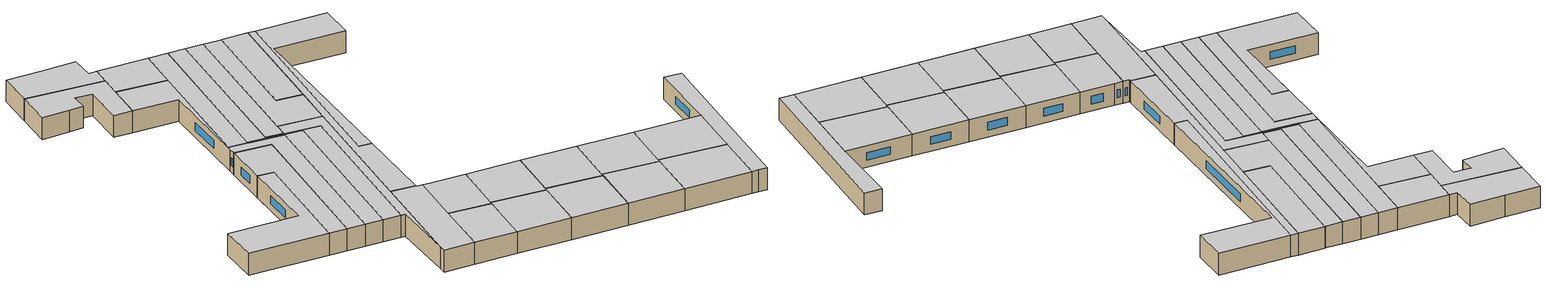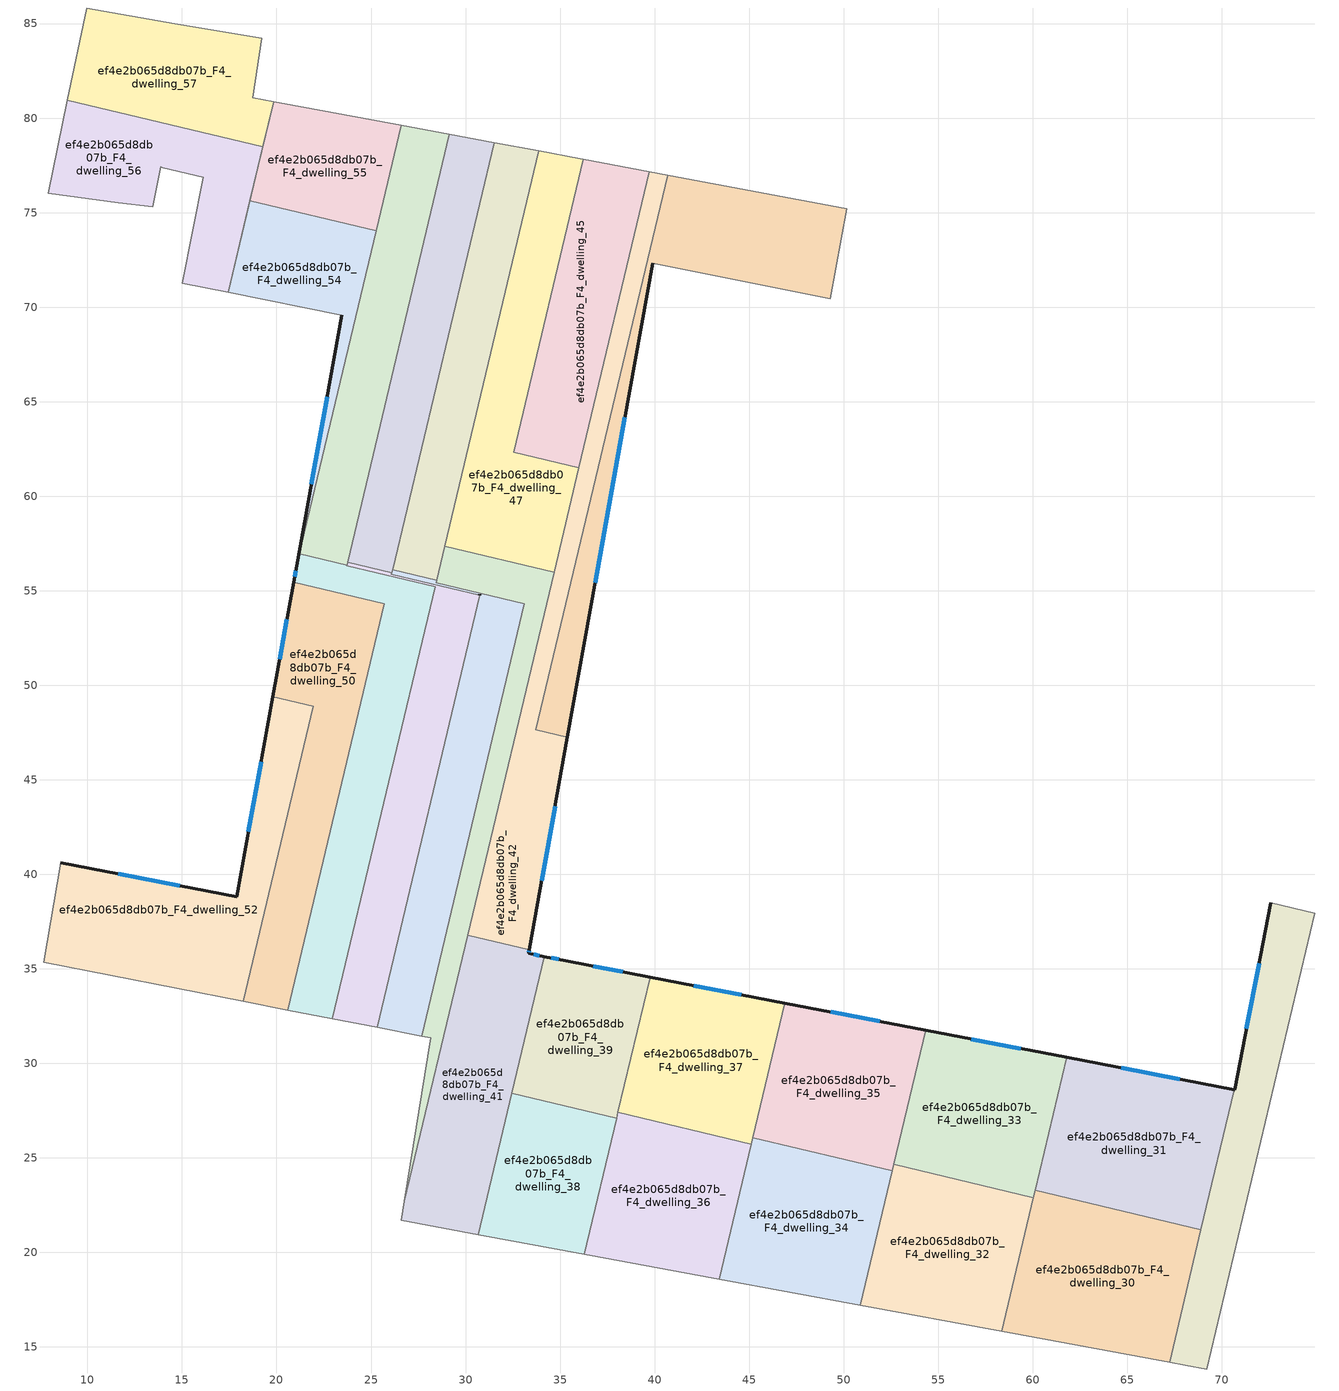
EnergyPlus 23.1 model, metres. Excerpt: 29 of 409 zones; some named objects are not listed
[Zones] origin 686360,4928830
ef4e2b065d8db07b_F4_dwelling_27
 floor to ef4e2b065d8db07b_F3_dwelling_27 (EU_floor_Construction): 74.93,37.95 69.2,13.83 68.08,14.04 67.24,14.2 70.66,28.61 70.68,28.6 72.6,38.5 z12
 wall outside (EU_wall_Construction): 72.6,38.5 70.68,28.6 70.66,28.61 z12:15
 wall adiabatic (EU_wall_Construction): 67.24,14.2 68.08,14.04 69.2,13.83 z12:15
 wall to ef4e2b065d8db07b_F4_dwelling_26 (EU_wall_Construction): 69.2,13.83 74.93,37.95 72.6,38.5 z12:15
 wall to ef4e2b065d8db07b_F4_dwelling_31 (EU_wall_Construction): 70.66,28.61 68.9,21.2 z12:15
 wall to ef4e2b065d8db07b_F4_dwelling_30 (EU_wall_Construction): 68.9,21.2 67.24,14.2 z12:15
 window (EU_Window_Construction): 71.97,35.28 71.3,31.82 z12.98:14.02
 ceiling to ef4e2b065d8db07b_F5_dwelling_27 (EU_floor_Construction): 69.2,13.83 74.93,37.95 72.6,38.5 70.68,28.6 70.66,28.61 67.24,14.2 68.08,14.04 z15
ef4e2b065d8db07b_F4_dwelling_30
 floor to ef4e2b065d8db07b_F3_dwelling_30 (EU_floor_Construction): 68.9,21.2 67.24,14.2 58.35,15.84 60.12,23.28 z12
 wall to ef4e2b065d8db07b_F4_dwelling_31 (EU_wall_Construction): 68.9,21.2 60.12,23.28 z12:15
 wall adiabatic (EU_wall_Construction): 60.03,22.9 58.35,15.84 67.24,14.2 z12:15
 wall to ef4e2b065d8db07b_F4_dwelling_33 (EU_wall_Construction): 60.12,23.28 60.03,22.9 z12:15
 ceiling to ef4e2b065d8db07b_F5_dwelling_30 (EU_floor_Construction): 67.24,14.2 68.9,21.2 60.12,23.28 58.35,15.84 z15
ef4e2b065d8db07b_F4_dwelling_31
 floor to ef4e2b065d8db07b_F3_dwelling_31 (EU_floor_Construction): 70.66,28.61 68.9,21.2 60.12,23.28 61.8,30.32 z12
 wall outside (EU_wall_Construction): 70.66,28.61 61.8,30.32 z12:15
 wall to ef4e2b065d8db07b_F4_dwelling_33 (EU_wall_Construction): 61.8,30.32 60.12,23.28 z12:15
 window (EU_Window_Construction): 67.78,29.16 64.68,29.76 z12.98:14.02
 ceiling to ef4e2b065d8db07b_F5_dwelling_31 (EU_floor_Construction): 68.9,21.2 70.66,28.61 61.8,30.32 60.12,23.28 z15
ef4e2b065d8db07b_F4_dwelling_32
 floor to ef4e2b065d8db07b_F3_dwelling_32 (EU_floor_Construction): 60.03,22.9 58.35,15.84 50.88,17.22 52.64,24.66 z12
 wall to ef4e2b065d8db07b_F4_dwelling_33 (EU_wall_Construction): 60.03,22.9 52.64,24.66 z12:15
 wall adiabatic (EU_wall_Construction): 52.56,24.31 50.88,17.22 58.35,15.84 60.03,22.9 z12:15
 wall to ef4e2b065d8db07b_F4_dwelling_35 (EU_wall_Construction): 52.64,24.66 52.56,24.31 z12:15
 ceiling to ef4e2b065d8db07b_F5_dwelling_32 (EU_floor_Construction): 58.35,15.84 60.03,22.9 52.64,24.66 50.88,17.22 z15
ef4e2b065d8db07b_F4_dwelling_33
 floor to ef4e2b065d8db07b_F3_dwelling_33 (EU_floor_Construction): 61.8,30.32 60.03,22.9 52.64,24.66 54.33,31.75 z12
 wall outside (EU_wall_Construction): 61.8,30.32 54.33,31.75 z12:15
 wall to ef4e2b065d8db07b_F4_dwelling_35 (EU_wall_Construction): 54.33,31.75 52.64,24.66 z12:15
 window (EU_Window_Construction): 59.37,30.78 56.76,31.29 z12.98:14.02
 ceiling to ef4e2b065d8db07b_F5_dwelling_33 (EU_floor_Construction): 60.03,22.9 61.8,30.32 54.33,31.75 52.64,24.66 z15
ef4e2b065d8db07b_F4_dwelling_34
 floor to ef4e2b065d8db07b_F3_dwelling_34 (EU_floor_Construction): 52.56,24.31 50.88,17.22 43.43,18.59 45.2,26.06 z12
 wall to ef4e2b065d8db07b_F4_dwelling_35 (EU_wall_Construction): 52.56,24.31 45.2,26.06 z12:15
 wall adiabatic (EU_wall_Construction): 45.12,25.72 43.43,18.59 50.88,17.22 52.56,24.31 z12:15
 wall to ef4e2b065d8db07b_F4_dwelling_37 (EU_wall_Construction): 45.2,26.06 45.12,25.72 z12:15
 ceiling to ef4e2b065d8db07b_F5_dwelling_34 (EU_floor_Construction): 50.88,17.22 52.56,24.31 45.2,26.06 43.43,18.59 z15
ef4e2b065d8db07b_F4_dwelling_35
 floor to ef4e2b065d8db07b_F3_dwelling_35 (EU_floor_Construction): 54.33,31.75 52.56,24.31 45.2,26.06 46.9,33.19 z12
 wall outside (EU_wall_Construction): 54.33,31.75 46.9,33.19 z12:15
 wall to ef4e2b065d8db07b_F4_dwelling_37 (EU_wall_Construction): 46.9,33.19 45.2,26.06 z12:15
 window (EU_Window_Construction): 51.91,32.22 49.31,32.72 z12.98:14.02
 ceiling to ef4e2b065d8db07b_F5_dwelling_35 (EU_floor_Construction): 52.56,24.31 54.33,31.75 46.9,33.19 45.2,26.06 z15
ef4e2b065d8db07b_F4_dwelling_36
 floor to ef4e2b065d8db07b_F3_dwelling_36 (EU_floor_Construction): 45.12,25.72 43.43,18.59 36.28,19.91 38.06,27.4 z12
 wall to ef4e2b065d8db07b_F4_dwelling_37 (EU_wall_Construction): 45.12,25.72 38.06,27.4 z12:15
 wall adiabatic (EU_wall_Construction): 37.99,27.11 36.28,19.91 43.43,18.59 45.12,25.72 z12:15
 wall to ef4e2b065d8db07b_F4_dwelling_39 (EU_wall_Construction): 38.06,27.4 37.99,27.11 z12:15
 ceiling to ef4e2b065d8db07b_F5_dwelling_36 (EU_floor_Construction): 43.43,18.59 45.12,25.72 38.06,27.4 36.28,19.91 z15
ef4e2b065d8db07b_F4_dwelling_37
 floor to ef4e2b065d8db07b_F3_dwelling_37 (EU_floor_Construction): 46.9,33.19 45.12,25.72 38.06,27.4 39.76,34.56 z12
 wall outside (EU_wall_Construction): 46.9,33.19 39.76,34.56 z12:15
 wall to ef4e2b065d8db07b_F4_dwelling_39 (EU_wall_Construction): 39.76,34.56 38.06,27.4 z12:15
 window (EU_Window_Construction): 44.58,33.64 42.08,34.12 z12.98:14.02
 ceiling to ef4e2b065d8db07b_F5_dwelling_37 (EU_floor_Construction): 45.12,25.72 46.9,33.19 39.76,34.56 38.06,27.4 z15
ef4e2b065d8db07b_F4_dwelling_38
 floor to ef4e2b065d8db07b_F3_dwelling_38 (EU_floor_Construction): 37.99,27.11 36.28,19.91 30.67,20.95 32.45,28.42 z12
 wall to ef4e2b065d8db07b_F4_dwelling_39 (EU_wall_Construction): 37.99,27.11 32.45,28.42 z12:15
 wall adiabatic (EU_wall_Construction): 30.67,20.95 36.28,19.91 37.99,27.11 z12:15
 wall to ef4e2b065d8db07b_F4_dwelling_41 (EU_wall_Construction): 32.45,28.42 30.67,20.95 z12:15
 ceiling to ef4e2b065d8db07b_F5_dwelling_38 (EU_floor_Construction): 36.28,19.91 37.99,27.11 32.45,28.42 30.67,20.95 z15
ef4e2b065d8db07b_F4_dwelling_39
 floor to ef4e2b065d8db07b_F3_dwelling_39 (EU_floor_Construction): 39.76,34.56 37.99,27.11 32.45,28.42 34.17,35.65 35.3,35.42 z12
 wall outside (EU_wall_Construction): 39.76,34.56 35.3,35.42 34.17,35.65 z12:15
 wall to ef4e2b065d8db07b_F4_dwelling_41 (EU_wall_Construction): 34.17,35.65 32.45,28.42 z12:15
 window (EU_Window_Construction): 38.31,34.84 36.75,35.14 / 34.93,35.5 34.53,35.58 z12.98:14.02
 ceiling to ef4e2b065d8db07b_F5_dwelling_39 (EU_floor_Construction): 37.99,27.11 39.76,34.56 35.3,35.42 34.17,35.65 32.45,28.42 z15
ef4e2b065d8db07b_F4_dwelling_40
 floor to ef4e2b065d8db07b_F3_dwelling_40 (EU_floor_Construction): 50.16,75.2 49.3,70.43 39.9,72.32 35.39,47.26 33.72,47.66 40.69,76.98 z12
 wall outside (EU_wall_Construction): 35.39,47.26 39.9,72.32 z12:15
 wall to ef4e2b065d8db07b_F4_dwelling_42 (EU_wall_Construction): 40.69,76.98 33.72,47.66 35.39,47.26 z12:15
 wall adiabatic (EU_wall_Construction): 39.9,72.32 49.3,70.43 50.16,75.2 40.69,76.98 z12:15
 window (EU_Window_Construction): 36.86,55.41 38.43,64.17 z12.98:14.02
 ceiling to ef4e2b065d8db07b_F5_dwelling_40 (EU_floor_Construction): 35.39,47.26 39.9,72.32 49.3,70.43 50.16,75.2 40.69,76.98 33.72,47.66 z15
ef4e2b065d8db07b_F4_dwelling_41
 floor to ef4e2b065d8db07b_F3_dwelling_41 (EU_floor_Construction): 33.37,36.01 33.34,35.82 34.17,35.65 30.67,20.95 26.61,21.7 26.77,22.7 30.12,36.79 z12
 wall outside (EU_wall_Construction): 34.17,35.65 33.34,35.82 33.37,36.01 z12:15
 wall adiabatic (EU_wall_Construction): 26.77,22.7 26.61,21.7 30.67,20.95 z12:15
 wall to ef4e2b065d8db07b_F4_dwelling_42 (EU_wall_Construction): 33.37,36.01 30.12,36.79 z12:15
 wall to ef4e2b065d8db07b_F4_dwelling_43 (EU_wall_Construction): 30.12,36.79 26.77,22.7 z12:15
 window (EU_Window_Construction): 33.35,35.88 33.36,35.95 / 33.9,35.7 33.61,35.76 z12.98:14.02
 ceiling to ef4e2b065d8db07b_F5_dwelling_41 (EU_floor_Construction): 30.67,20.95 34.17,35.65 33.34,35.82 33.37,36.01 30.12,36.79 26.77,22.7 26.61,21.7 z15
ef4e2b065d8db07b_F4_dwelling_42
 floor to ef4e2b065d8db07b_F3_dwelling_42 (EU_floor_Construction): 40.69,76.98 33.72,47.66 35.39,47.26 33.37,36.01 30.12,36.79 39.72,77.17 z12
 wall outside (EU_wall_Construction): 33.37,36.01 35.39,47.26 z12:15
 wall adiabatic (EU_wall_Construction): 40.69,76.98 39.72,77.17 z12:15
 wall to ef4e2b065d8db07b_F4_dwelling_45 (EU_wall_Construction): 39.72,77.17 35.99,61.51 z12:15
 wall to ef4e2b065d8db07b_F4_dwelling_43 (EU_wall_Construction): 34.68,55.99 30.12,36.79 z12:15
 wall to ef4e2b065d8db07b_F4_dwelling_47 (EU_wall_Construction): 35.99,61.51 34.68,55.99 z12:15
 window (EU_Window_Construction): 34.03,39.67 34.74,43.6 z12.98:14.02
 ceiling to ef4e2b065d8db07b_F5_dwelling_42 (EU_floor_Construction): 33.37,36.01 35.39,47.26 33.72,47.66 40.69,76.98 39.72,77.17 30.12,36.79 z15
ef4e2b065d8db07b_F4_dwelling_43
 floor to ef4e2b065d8db07b_F3_dwelling_43 (EU_floor_Construction): 34.68,55.99 26.77,22.7 28.16,31.34 27.68,31.44 33.11,54.31 28.44,55.42 28.91,57.36 z12
 wall to ef4e2b065d8db07b_F4_dwelling_47 (EU_wall_Construction): 34.68,55.99 28.91,57.36 z12:15
 wall adiabatic (EU_wall_Construction): 27.68,31.44 28.16,31.34 26.77,22.7 z12:15
 wall to ef4e2b065d8db07b_F4_dwelling_44 (EU_wall_Construction): 28.48,55.56 28.44,55.42 33.11,54.31 27.68,31.44 z12:15
 wall to ef4e2b065d8db07b_F4_dwelling_49 (EU_wall_Construction): 28.91,57.36 28.48,55.56 z12:15
 ceiling to ef4e2b065d8db07b_F5_dwelling_43 (EU_floor_Construction): 26.77,22.7 34.68,55.99 28.91,57.36 28.44,55.42 33.11,54.31 27.68,31.44 28.16,31.34 z15
ef4e2b065d8db07b_F4_dwelling_44
 floor to ef4e2b065d8db07b_F3_dwelling_44 (EU_floor_Construction): 33.11,54.31 27.68,31.44 25.32,31.9 30.77,54.81 30.75,54.75 26.08,55.87 26.14,56.11 28.48,55.56 28.44,55.42 z12
 wall outside (EU_wall_Construction): 30.75,54.75 30.77,54.81 30.75,54.75 z12:15
 wall adiabatic (EU_wall_Construction): 25.32,31.9 27.68,31.44 z12:15
 wall to ef4e2b065d8db07b_F4_dwelling_46 (EU_wall_Construction): 26.1,55.96 26.08,55.87 30.75,54.75 25.32,31.9 z12:15
 wall to ef4e2b065d8db07b_F4_dwelling_49 (EU_wall_Construction): 28.48,55.56 26.14,56.11 z12:15
 wall to ef4e2b065d8db07b_F4_dwelling_51 (EU_wall_Construction): 26.14,56.11 26.1,55.96 z12:15
 ceiling to ef4e2b065d8db07b_F5_dwelling_44 (EU_floor_Construction): 27.68,31.44 33.11,54.31 28.44,55.42 28.48,55.56 26.14,56.11 26.08,55.87 30.75,54.75 30.77,54.81 25.32,31.9 z15
ef4e2b065d8db07b_F4_dwelling_45
 floor to ef4e2b065d8db07b_F3_dwelling_45 (EU_floor_Construction): 39.72,77.17 35.99,61.51 32.55,62.33 36.24,77.82 z12
 wall adiabatic (EU_wall_Construction): 39.72,77.17 36.24,77.82 32.55,62.33 35.99,61.51 z12:15
 ceiling to ef4e2b065d8db07b_F5_dwelling_45 (EU_floor_Construction): 35.99,61.51 39.72,77.17 36.24,77.82 32.55,62.33 z15
ef4e2b065d8db07b_F4_dwelling_46
 floor to ef4e2b065d8db07b_F3_dwelling_46 (EU_floor_Construction): 30.75,54.75 25.32,31.9 22.96,32.36 28.39,55.21 23.72,56.32 23.77,56.52 26.1,55.96 26.08,55.87 z12
 wall to ef4e2b065d8db07b_F4_dwelling_51 (EU_wall_Construction): 26.1,55.96 23.77,56.52 z12:15
 wall adiabatic (EU_wall_Construction): 22.96,32.36 25.32,31.9 z12:15
 wall to ef4e2b065d8db07b_F4_dwelling_48 (EU_wall_Construction): 23.73,56.36 23.72,56.32 28.39,55.21 22.96,32.36 z12:15
 wall to ef4e2b065d8db07b_F4_dwelling_53 (EU_wall_Construction): 23.77,56.52 23.73,56.36 z12:15
 ceiling to ef4e2b065d8db07b_F5_dwelling_46 (EU_floor_Construction): 25.32,31.9 30.75,54.75 26.08,55.87 26.1,55.96 23.77,56.52 23.72,56.32 28.39,55.21 22.96,32.36 z15
ef4e2b065d8db07b_F4_dwelling_47
 floor to ef4e2b065d8db07b_F3_dwelling_47 (EU_floor_Construction): 36.24,77.82 32.55,62.33 35.99,61.51 34.68,55.99 28.91,57.36 33.87,78.26 36.07,77.85 z12
 wall adiabatic (EU_wall_Construction): 35.99,61.51 32.55,62.33 36.24,77.82 36.07,77.85 33.87,78.26 z12:15
 wall to ef4e2b065d8db07b_F4_dwelling_49 (EU_wall_Construction): 33.87,78.26 28.91,57.36 z12:15
 ceiling to ef4e2b065d8db07b_F5_dwelling_47 (EU_floor_Construction): 34.68,55.99 35.99,61.51 32.55,62.33 36.24,77.82 36.07,77.85 33.87,78.26 28.91,57.36 z15
ef4e2b065d8db07b_F4_dwelling_48
 floor to ef4e2b065d8db07b_F3_dwelling_48 (EU_floor_Construction): 28.39,55.21 22.96,32.36 20.6,32.82 25.71,54.32 20.91,55.46 21.06,56.33 21.21,56.96 23.73,56.36 23.72,56.32 z12
 wall outside (EU_wall_Construction): 21.06,56.33 20.91,55.46 z12:15
 wall to ef4e2b065d8db07b_F4_dwelling_53 (EU_wall_Construction): 23.73,56.36 21.21,56.96 z12:15
 wall adiabatic (EU_wall_Construction): 20.6,32.82 22.96,32.36 z12:15
 wall to ef4e2b065d8db07b_F4_dwelling_50 (EU_wall_Construction): 20.91,55.46 25.71,54.32 20.6,32.82 z12:15
 wall to ef4e2b065d8db07b_F4_dwelling_54 (EU_wall_Construction): 21.21,56.96 21.06,56.33 z12:15
 window (EU_Window_Construction): 21.01,56.05 20.96,55.74 z12.98:14.02
 ceiling to ef4e2b065d8db07b_F5_dwelling_48 (EU_floor_Construction): 22.96,32.36 28.39,55.21 23.72,56.32 23.73,56.36 21.21,56.96 21.06,56.33 20.91,55.46 25.71,54.32 20.6,32.82 z15
ef4e2b065d8db07b_F4_dwelling_49
 floor to ef4e2b065d8db07b_F3_dwelling_49 (EU_floor_Construction): 33.87,78.26 28.48,55.56 26.14,56.11 31.51,78.7 z12
 wall adiabatic (EU_wall_Construction): 33.87,78.26 31.51,78.7 z12:15
 wall to ef4e2b065d8db07b_F4_dwelling_51 (EU_wall_Construction): 31.51,78.7 26.14,56.11 z12:15
 ceiling to ef4e2b065d8db07b_F5_dwelling_49 (EU_floor_Construction): 28.48,55.56 33.87,78.26 31.51,78.7 26.14,56.11 z15
ef4e2b065d8db07b_F4_dwelling_50
 floor to ef4e2b065d8db07b_F3_dwelling_50 (EU_floor_Construction): 25.71,54.32 20.6,32.82 18.24,33.28 21.95,48.88 19.81,49.39 20.91,55.46 z12
 wall outside (EU_wall_Construction): 20.91,55.46 19.81,49.39 z12:15
 wall to ef4e2b065d8db07b_F4_dwelling_52 (EU_wall_Construction): 19.81,49.39 21.95,48.88 18.24,33.28 z12:15
 wall adiabatic (EU_wall_Construction): 18.24,33.28 20.6,32.82 z12:15
 window (EU_Window_Construction): 20.55,53.49 20.17,51.37 z12.98:14.02
 ceiling to ef4e2b065d8db07b_F5_dwelling_50 (EU_floor_Construction): 20.6,32.82 25.71,54.32 20.91,55.46 19.81,49.39 21.95,48.88 18.24,33.28 z15
ef4e2b065d8db07b_F4_dwelling_51
 floor to ef4e2b065d8db07b_F3_dwelling_51 (EU_floor_Construction): 31.51,78.7 26.1,55.96 23.77,56.52 29.15,79.14 z12
 wall adiabatic (EU_wall_Construction): 31.51,78.7 29.15,79.14 z12:15
 wall to ef4e2b065d8db07b_F4_dwelling_53 (EU_wall_Construction): 29.15,79.14 23.77,56.52 z12:15
 ceiling to ef4e2b065d8db07b_F5_dwelling_51 (EU_floor_Construction): 26.1,55.96 31.51,78.7 29.15,79.14 23.77,56.52 z15
ef4e2b065d8db07b_F4_dwelling_52
 floor to ef4e2b065d8db07b_F3_dwelling_52 (EU_floor_Construction): 21.95,48.88 18.24,33.28 7.68,35.34 8.6,40.62 17.9,38.8 19.81,49.39 z12
 wall outside (EU_wall_Construction): 19.81,49.39 17.9,38.8 8.6,40.62 z12:15
 wall adiabatic (EU_wall_Construction): 8.6,40.62 7.68,35.34 18.24,33.28 z12:15
 window (EU_Window_Construction): 14.87,39.39 11.62,40.03 / 19.19,45.95 18.52,42.25 z12.98:14.02
 ceiling to ef4e2b065d8db07b_F5_dwelling_52 (EU_floor_Construction): 18.24,33.28 21.95,48.88 19.81,49.39 17.9,38.8 8.6,40.62 7.68,35.34 z15
ef4e2b065d8db07b_F4_dwelling_53
 floor to ef4e2b065d8db07b_F3_dwelling_53 (EU_floor_Construction): 29.15,79.14 23.73,56.36 21.21,56.96 26.6,79.62 z12
 wall adiabatic (EU_wall_Construction): 29.15,79.14 26.6,79.62 25.27,74.03 z12:15
 wall to ef4e2b065d8db07b_F4_dwelling_54 (EU_wall_Construction): 25.27,74.03 21.21,56.96 z12:15
 ceiling to ef4e2b065d8db07b_F5_dwelling_53 (EU_floor_Construction): 23.73,56.36 29.15,79.14 26.6,79.62 21.21,56.96 z15
ef4e2b065d8db07b_F4_dwelling_54
 floor to ef4e2b065d8db07b_F3_dwelling_54 (EU_floor_Construction): 25.27,74.03 21.06,56.33 23.46,69.57 17.45,70.78 18.6,75.62 z12
 wall outside (EU_wall_Construction): 23.46,69.57 21.06,56.33 z12:15
 wall adiabatic (EU_wall_Construction): 18.6,75.62 17.45,70.78 23.46,69.57 z12:15
 wall to ef4e2b065d8db07b_F4_dwelling_55 (EU_wall_Construction): 25.27,74.03 18.6,75.62 z12:15
 window (EU_Window_Construction): 22.68,65.27 21.84,60.64 z12.98:14.02
 ceiling to ef4e2b065d8db07b_F5_dwelling_54 (EU_floor_Construction): 21.06,56.33 25.27,74.03 18.6,75.62 17.45,70.78 23.46,69.57 z15
ef4e2b065d8db07b_F4_dwelling_55
 floor to ef4e2b065d8db07b_F3_dwelling_55 (EU_floor_Construction): 26.6,79.62 25.27,74.03 18.6,75.62 19.85,80.88 z12
 wall adiabatic (EU_wall_Construction): 25.27,74.03 26.6,79.62 19.85,80.88 18.6,75.62 z12:15
 ceiling to ef4e2b065d8db07b_F5_dwelling_55 (EU_floor_Construction): 25.27,74.03 26.6,79.62 19.85,80.88 18.6,75.62 z15
ef4e2b065d8db07b_F4_dwelling_56
 floor to ef4e2b065d8db07b_F3_dwelling_56 (EU_floor_Construction): 19.28,78.49 17.45,70.78 15.01,71.26 16.14,76.87 13.99,77.38 13.87,77.41 13.47,75.3 11.62,75.51 7.92,76.03 8.94,80.95 z12
 wall adiabatic (EU_wall_Construction): 8.94,80.95 7.92,76.03 11.62,75.51 13.47,75.3 13.87,77.41 13.99,77.38 16.14,76.87 15.01,71.26 17.45,70.78 19.28,78.49 z12:15
 wall to ef4e2b065d8db07b_F4_dwelling_57 (EU_wall_Construction): 19.28,78.49 8.94,80.95 z12:15
 ceiling to ef4e2b065d8db07b_F5_dwelling_56 (EU_floor_Construction): 17.45,70.78 19.28,78.49 8.94,80.95 7.92,76.03 11.62,75.51 13.47,75.3 13.87,77.41 13.99,77.38 16.14,76.87 15.01,71.26 z15
ef4e2b065d8db07b_F4_dwelling_57
 floor to ef4e2b065d8db07b_F3_dwelling_57 (EU_floor_Construction): 19.23,84.23 18.74,81.08 19.85,80.88 19.28,78.49 8.94,80.95 9.96,85.82 14.61,84.98 z12
 wall adiabatic (EU_wall_Construction): 19.28,78.49 19.85,80.88 18.74,81.08 19.23,84.23 14.61,84.98 9.96,85.82 8.94,80.95 z12:15
 ceiling to ef4e2b065d8db07b_F5_dwelling_57 (EU_floor_Construction): 19.28,78.49 19.85,80.88 18.74,81.08 19.23,84.23 14.61,84.98 9.96,85.82 8.94,80.95 z15
[Building]
EU S2 Campaign: North Axis=0; Terrain=City; Solar Distribution=FullExterior
[Site:Location]
Bologna: Latitude=44.5; Longitude=11.25; Time Zone=1; Elevation=37
[SizingPeriod:WeatherFileDays]
AnnualSizingPeriod: Begin Month=1; Begin Day of Month=1; End Month=12; End Day of Month=31; Day of Week for Start Day=Monday; Use Weather File Daylight Saving Period=No; Use Weather File Rain and Snow Indicators=No
[MATERIAL]
EU_InternalMass_Material: Roughness=MediumRough; Thickness=0.1; Conductivity=1; Density=1800; Specific Heat=900; Thermal Absorptance=0.9; Solar Absorptance=0.7; Visible Absorptance=0.7
[MATERIAL:NOMASS] Roughness=MediumRough; Thermal Absorptance=0.9; Solar Absorptance=0.7; Visible Absorptance=0.7
Name | Thermal Resistance
EU_wall_NoMass | 0.905828
EU_floor_NoMass | 0.67114
[WINDOWMATERIAL:SIMPLEGLAZINGSYSTEM]
EU_Window_SimpleGlazing: UFactor=4.52486; Solar Heat Gain Coefficient=0.85; Visible Transmittance=0.85
[CONSTRUCTION]
EU_wall_Construction: EU_wall_NoMass
EU_floor_Construction: EU_floor_NoMass
EU_Window_Construction: EU_Window_SimpleGlazing
EU_InternalMass_Construction: EU_InternalMass_Material
[ZONE] Type=1; Multiplier=1; Ceiling Height=autocalculate; Floor Area=autocalculate; Part of Total Floor Area=Yes
Name | Volume
ef4e2b065d8db07b_F4_dwelling_27 | 154.34
ef4e2b065d8db07b_F4_dwelling_30; ef4e2b065d8db07b_F4_dwelling_31 | 200.947
ef4e2b065d8db07b_F4_dwelling_32 | 169.879
ef4e2b065d8db07b_F4_dwelling_33 | 169.869
ef4e2b065d8db07b_F4_dwelling_34 | 169.881
ef4e2b065d8db07b_F4_dwelling_35 | 169.871
ef4e2b065d8db07b_F4_dwelling_36 | 163.684
ef4e2b065d8db07b_F4_dwelling_37 | 163.699
ef4e2b065d8db07b_F4_dwelling_38 | 128.872
ef4e2b065d8db07b_F4_dwelling_39 | 128.87
ef4e2b065d8db07b_F4_dwelling_40 | 217.068
ef4e2b065d8db07b_F4_dwelling_41 | 193.476
ef4e2b065d8db07b_F4_dwelling_42 | 193.511
ef4e2b065d8db07b_F4_dwelling_43 | 124.467
ef4e2b065d8db07b_F4_dwelling_44 | 172.096
ef4e2b065d8db07b_F4_dwelling_45 | 169.858
ef4e2b065d8db07b_F4_dwelling_46 | 171.733
ef4e2b065d8db07b_F4_dwelling_47 | 215.301
ef4e2b065d8db07b_F4_dwelling_48 | 191.985
ef4e2b065d8db07b_F4_dwelling_49 | 167.658
ef4e2b065d8db07b_F4_dwelling_50 | 203.35
ef4e2b065d8db07b_F4_dwelling_51 | 168.024
ef4e2b065d8db07b_F4_dwelling_52 | 236.823
ef4e2b065d8db07b_F4_dwelling_53 | 181.244
ef4e2b065d8db07b_F4_dwelling_54 | 114.758
ef4e2b065d8db07b_F4_dwelling_55 | 114.729
ef4e2b065d8db07b_F4_dwelling_56 | 158.076
ef4e2b065d8db07b_F4_dwelling_57 | 158.06
[INTERNALMASS] Construction=EU_InternalMass_Construction
Name | Zone or ZoneList | Surface Area
ef4e2b065d8db07b_F4_dwelling_27_EU_InternalMass | ef4e2b065d8db07b_F4_dwelling_27 | 51.4452
ef4e2b065d8db07b_F4_dwelling_30_EU_InternalMass | ef4e2b065d8db07b_F4_dwelling_30 | 66.9802
ef4e2b065d8db07b_F4_dwelling_31_EU_InternalMass | ef4e2b065d8db07b_F4_dwelling_31 | 66.9855
ef4e2b065d8db07b_F4_dwelling_32_EU_InternalMass | ef4e2b065d8db07b_F4_dwelling_32 | 56.6294
ef4e2b065d8db07b_F4_dwelling_33_EU_InternalMass | ef4e2b065d8db07b_F4_dwelling_33 | 56.6257
ef4e2b065d8db07b_F4_dwelling_34_EU_InternalMass | ef4e2b065d8db07b_F4_dwelling_34 | 56.6299
ef4e2b065d8db07b_F4_dwelling_35_EU_InternalMass | ef4e2b065d8db07b_F4_dwelling_35 | 56.6262
ef4e2b065d8db07b_F4_dwelling_36_EU_InternalMass | ef4e2b065d8db07b_F4_dwelling_36 | 54.5613
ef4e2b065d8db07b_F4_dwelling_37_EU_InternalMass | ef4e2b065d8db07b_F4_dwelling_37 | 54.568
ef4e2b065d8db07b_F4_dwelling_38_EU_InternalMass | ef4e2b065d8db07b_F4_dwelling_38 | 42.9567
ef4e2b065d8db07b_F4_dwelling_39_EU_InternalMass | ef4e2b065d8db07b_F4_dwelling_39 | 42.9555
ef4e2b065d8db07b_F4_dwelling_40_EU_InternalMass | ef4e2b065d8db07b_F4_dwelling_40 | 72.3496
ef4e2b065d8db07b_F4_dwelling_41_EU_InternalMass | ef4e2b065d8db07b_F4_dwelling_41 | 64.4912
ef4e2b065d8db07b_F4_dwelling_42_EU_InternalMass | ef4e2b065d8db07b_F4_dwelling_42 | 64.5038
ef4e2b065d8db07b_F4_dwelling_43_EU_InternalMass | ef4e2b065d8db07b_F4_dwelling_43 | 41.4753
ef4e2b065d8db07b_F4_dwelling_44_EU_InternalMass | ef4e2b065d8db07b_F4_dwelling_44 | 57.3643
ef4e2b065d8db07b_F4_dwelling_45_EU_InternalMass | ef4e2b065d8db07b_F4_dwelling_45 | 56.6198
ef4e2b065d8db07b_F4_dwelling_46_EU_InternalMass | ef4e2b065d8db07b_F4_dwelling_46 | 57.2459
ef4e2b065d8db07b_F4_dwelling_47_EU_InternalMass | ef4e2b065d8db07b_F4_dwelling_47 | 71.7696
ef4e2b065d8db07b_F4_dwelling_48_EU_InternalMass | ef4e2b065d8db07b_F4_dwelling_48 | 63.9918
ef4e2b065d8db07b_F4_dwelling_49_EU_InternalMass | ef4e2b065d8db07b_F4_dwelling_49 | 55.8805
ef4e2b065d8db07b_F4_dwelling_50_EU_InternalMass | ef4e2b065d8db07b_F4_dwelling_50 | 67.7827
ef4e2b065d8db07b_F4_dwelling_51_EU_InternalMass | ef4e2b065d8db07b_F4_dwelling_51 | 56.0156
ef4e2b065d8db07b_F4_dwelling_52_EU_InternalMass | ef4e2b065d8db07b_F4_dwelling_52 | 78.9379
ef4e2b065d8db07b_F4_dwelling_53_EU_InternalMass | ef4e2b065d8db07b_F4_dwelling_53 | 60.4231
ef4e2b065d8db07b_F4_dwelling_54_EU_InternalMass | ef4e2b065d8db07b_F4_dwelling_54 | 38.2533
ef4e2b065d8db07b_F4_dwelling_55_EU_InternalMass | ef4e2b065d8db07b_F4_dwelling_55 | 38.2434
ef4e2b065d8db07b_F4_dwelling_56_EU_InternalMass | ef4e2b065d8db07b_F4_dwelling_56 | 52.692
ef4e2b065d8db07b_F4_dwelling_57_EU_InternalMass | ef4e2b065d8db07b_F4_dwelling_57 | 52.6876
[OTHEREQUIPMENT] Fuel Type=Electricity; Design Level Calculation Method=Watts/Area; Power per Zone Floor Area=1; Fraction Latent=0; Fraction Radiant=0; Fraction Lost=0; Carbon Dioxide Generation Rate=0; EndUse Subcategory=EU_Step8_InternalGains
Name | Zone or ZoneList or Space or SpaceList | Schedule
EU_Step8_InternalGain_ef4e2b065d8db07b_F4_dwelling_27_f000 | ef4e2b065d8db07b_F4_dwelling_27 | EU_Step8_GainSchedule_ef4e2b065d8db07b_F4_dwelling_27_f000
EU_Step8_InternalGain_ef4e2b065d8db07b_F4_dwelling_30_f000 | ef4e2b065d8db07b_F4_dwelling_30 | EU_Step8_GainSchedule_ef4e2b065d8db07b_F4_dwelling_30_f000
EU_Step8_InternalGain_ef4e2b065d8db07b_F4_dwelling_31_f000 | ef4e2b065d8db07b_F4_dwelling_31 | EU_Step8_GainSchedule_ef4e2b065d8db07b_F4_dwelling_31_f000
EU_Step8_InternalGain_ef4e2b065d8db07b_F4_dwelling_32_f000 | ef4e2b065d8db07b_F4_dwelling_32 | EU_Step8_GainSchedule_ef4e2b065d8db07b_F4_dwelling_32_f000
EU_Step8_InternalGain_ef4e2b065d8db07b_F4_dwelling_33_f000 | ef4e2b065d8db07b_F4_dwelling_33 | EU_Step8_GainSchedule_ef4e2b065d8db07b_F4_dwelling_33_f000
EU_Step8_InternalGain_ef4e2b065d8db07b_F4_dwelling_34_f000 | ef4e2b065d8db07b_F4_dwelling_34 | EU_Step8_GainSchedule_ef4e2b065d8db07b_F4_dwelling_34_f000
EU_Step8_InternalGain_ef4e2b065d8db07b_F4_dwelling_35_f000 | ef4e2b065d8db07b_F4_dwelling_35 | EU_Step8_GainSchedule_ef4e2b065d8db07b_F4_dwelling_35_f000
EU_Step8_InternalGain_ef4e2b065d8db07b_F4_dwelling_36_f000 | ef4e2b065d8db07b_F4_dwelling_36 | EU_Step8_GainSchedule_ef4e2b065d8db07b_F4_dwelling_36_f000
EU_Step8_InternalGain_ef4e2b065d8db07b_F4_dwelling_37_f000 | ef4e2b065d8db07b_F4_dwelling_37 | EU_Step8_GainSchedule_ef4e2b065d8db07b_F4_dwelling_37_f000
EU_Step8_InternalGain_ef4e2b065d8db07b_F4_dwelling_38_f000 | ef4e2b065d8db07b_F4_dwelling_38 | EU_Step8_GainSchedule_ef4e2b065d8db07b_F4_dwelling_38_f000
EU_Step8_InternalGain_ef4e2b065d8db07b_F4_dwelling_39_f000 | ef4e2b065d8db07b_F4_dwelling_39 | EU_Step8_GainSchedule_ef4e2b065d8db07b_F4_dwelling_39_f000
EU_Step8_InternalGain_ef4e2b065d8db07b_F4_dwelling_40_f000 | ef4e2b065d8db07b_F4_dwelling_40 | EU_Step8_GainSchedule_ef4e2b065d8db07b_F4_dwelling_40_f000
EU_Step8_InternalGain_ef4e2b065d8db07b_F4_dwelling_41_f000 | ef4e2b065d8db07b_F4_dwelling_41 | EU_Step8_GainSchedule_ef4e2b065d8db07b_F4_dwelling_41_f000
EU_Step8_InternalGain_ef4e2b065d8db07b_F4_dwelling_42_f000 | ef4e2b065d8db07b_F4_dwelling_42 | EU_Step8_GainSchedule_ef4e2b065d8db07b_F4_dwelling_42_f000
EU_Step8_InternalGain_ef4e2b065d8db07b_F4_dwelling_43_f000 | ef4e2b065d8db07b_F4_dwelling_43 | EU_Step8_GainSchedule_ef4e2b065d8db07b_F4_dwelling_43_f000
EU_Step8_InternalGain_ef4e2b065d8db07b_F4_dwelling_44_f000 | ef4e2b065d8db07b_F4_dwelling_44 | EU_Step8_GainSchedule_ef4e2b065d8db07b_F4_dwelling_44_f000
EU_Step8_InternalGain_ef4e2b065d8db07b_F4_dwelling_45_f000 | ef4e2b065d8db07b_F4_dwelling_45 | EU_Step8_GainSchedule_ef4e2b065d8db07b_F4_dwelling_45_f000
EU_Step8_InternalGain_ef4e2b065d8db07b_F4_dwelling_46_f000 | ef4e2b065d8db07b_F4_dwelling_46 | EU_Step8_GainSchedule_ef4e2b065d8db07b_F4_dwelling_46_f000
EU_Step8_InternalGain_ef4e2b065d8db07b_F4_dwelling_47_f000 | ef4e2b065d8db07b_F4_dwelling_47 | EU_Step8_GainSchedule_ef4e2b065d8db07b_F4_dwelling_47_f000
EU_Step8_InternalGain_ef4e2b065d8db07b_F4_dwelling_48_f000 | ef4e2b065d8db07b_F4_dwelling_48 | EU_Step8_GainSchedule_ef4e2b065d8db07b_F4_dwelling_48_f000
EU_Step8_InternalGain_ef4e2b065d8db07b_F4_dwelling_49_f000 | ef4e2b065d8db07b_F4_dwelling_49 | EU_Step8_GainSchedule_ef4e2b065d8db07b_F4_dwelling_49_f000
EU_Step8_InternalGain_ef4e2b065d8db07b_F4_dwelling_50_f000 | ef4e2b065d8db07b_F4_dwelling_50 | EU_Step8_GainSchedule_ef4e2b065d8db07b_F4_dwelling_50_f000
EU_Step8_InternalGain_ef4e2b065d8db07b_F4_dwelling_51_f000 | ef4e2b065d8db07b_F4_dwelling_51 | EU_Step8_GainSchedule_ef4e2b065d8db07b_F4_dwelling_51_f000
EU_Step8_InternalGain_ef4e2b065d8db07b_F4_dwelling_52_f000 | ef4e2b065d8db07b_F4_dwelling_52 | EU_Step8_GainSchedule_ef4e2b065d8db07b_F4_dwelling_52_f000
EU_Step8_InternalGain_ef4e2b065d8db07b_F4_dwelling_53_f000 | ef4e2b065d8db07b_F4_dwelling_53 | EU_Step8_GainSchedule_ef4e2b065d8db07b_F4_dwelling_53_f000
EU_Step8_InternalGain_ef4e2b065d8db07b_F4_dwelling_54_f000 | ef4e2b065d8db07b_F4_dwelling_54 | EU_Step8_GainSchedule_ef4e2b065d8db07b_F4_dwelling_54_f000
EU_Step8_InternalGain_ef4e2b065d8db07b_F4_dwelling_55_f000 | ef4e2b065d8db07b_F4_dwelling_55 | EU_Step8_GainSchedule_ef4e2b065d8db07b_F4_dwelling_55_f000
EU_Step8_InternalGain_ef4e2b065d8db07b_F4_dwelling_56_f000 | ef4e2b065d8db07b_F4_dwelling_56 | EU_Step8_GainSchedule_ef4e2b065d8db07b_F4_dwelling_56_f000
EU_Step8_InternalGain_ef4e2b065d8db07b_F4_dwelling_57_f000 | ef4e2b065d8db07b_F4_dwelling_57 | EU_Step8_GainSchedule_ef4e2b065d8db07b_F4_dwelling_57_f000
[ZONEVENTILATION:DESIGNFLOWRATE] Schedule=EU_AlwaysOn; Design Flow Rate Calculation Method=AirChanges/Hour; Air Changes per Hour=0.73129; Ventilation Type=Natural; Fan Pressure Rise=0; Fan Total Efficiency=1; Constant Term Coefficient=1; Temperature Term Coefficient=0; Velocity Term Coefficient=0; Velocity Squared Term Coefficient=0; Minimum Indoor Temperature=-100; Maximum Indoor Temperature=100; Delta Temperature=-100; Minimum Outdoor Temperature=-100; Maximum Outdoor Temperature=100; Maximum Wind Speed=40
Name | Zone or ZoneList or Space or SpaceList
EU_ConstantAir_ef4e2b065d8db07b_F4_dwelling_27 | ef4e2b065d8db07b_F4_dwelling_27
EU_ConstantAir_ef4e2b065d8db07b_F4_dwelling_30 | ef4e2b065d8db07b_F4_dwelling_30
EU_ConstantAir_ef4e2b065d8db07b_F4_dwelling_31 | ef4e2b065d8db07b_F4_dwelling_31
EU_ConstantAir_ef4e2b065d8db07b_F4_dwelling_32 | ef4e2b065d8db07b_F4_dwelling_32
EU_ConstantAir_ef4e2b065d8db07b_F4_dwelling_33 | ef4e2b065d8db07b_F4_dwelling_33
EU_ConstantAir_ef4e2b065d8db07b_F4_dwelling_34 | ef4e2b065d8db07b_F4_dwelling_34
EU_ConstantAir_ef4e2b065d8db07b_F4_dwelling_35 | ef4e2b065d8db07b_F4_dwelling_35
EU_ConstantAir_ef4e2b065d8db07b_F4_dwelling_36 | ef4e2b065d8db07b_F4_dwelling_36
EU_ConstantAir_ef4e2b065d8db07b_F4_dwelling_37 | ef4e2b065d8db07b_F4_dwelling_37
EU_ConstantAir_ef4e2b065d8db07b_F4_dwelling_38 | ef4e2b065d8db07b_F4_dwelling_38
EU_ConstantAir_ef4e2b065d8db07b_F4_dwelling_39 | ef4e2b065d8db07b_F4_dwelling_39
EU_ConstantAir_ef4e2b065d8db07b_F4_dwelling_40 | ef4e2b065d8db07b_F4_dwelling_40
EU_ConstantAir_ef4e2b065d8db07b_F4_dwelling_41 | ef4e2b065d8db07b_F4_dwelling_41
EU_ConstantAir_ef4e2b065d8db07b_F4_dwelling_42 | ef4e2b065d8db07b_F4_dwelling_42
EU_ConstantAir_ef4e2b065d8db07b_F4_dwelling_43 | ef4e2b065d8db07b_F4_dwelling_43
EU_ConstantAir_ef4e2b065d8db07b_F4_dwelling_44 | ef4e2b065d8db07b_F4_dwelling_44
EU_ConstantAir_ef4e2b065d8db07b_F4_dwelling_45 | ef4e2b065d8db07b_F4_dwelling_45
EU_ConstantAir_ef4e2b065d8db07b_F4_dwelling_46 | ef4e2b065d8db07b_F4_dwelling_46
EU_ConstantAir_ef4e2b065d8db07b_F4_dwelling_47 | ef4e2b065d8db07b_F4_dwelling_47
EU_ConstantAir_ef4e2b065d8db07b_F4_dwelling_48 | ef4e2b065d8db07b_F4_dwelling_48
EU_ConstantAir_ef4e2b065d8db07b_F4_dwelling_49 | ef4e2b065d8db07b_F4_dwelling_49
EU_ConstantAir_ef4e2b065d8db07b_F4_dwelling_50 | ef4e2b065d8db07b_F4_dwelling_50
EU_ConstantAir_ef4e2b065d8db07b_F4_dwelling_51 | ef4e2b065d8db07b_F4_dwelling_51
EU_ConstantAir_ef4e2b065d8db07b_F4_dwelling_52 | ef4e2b065d8db07b_F4_dwelling_52
EU_ConstantAir_ef4e2b065d8db07b_F4_dwelling_53 | ef4e2b065d8db07b_F4_dwelling_53
EU_ConstantAir_ef4e2b065d8db07b_F4_dwelling_54 | ef4e2b065d8db07b_F4_dwelling_54
EU_ConstantAir_ef4e2b065d8db07b_F4_dwelling_55 | ef4e2b065d8db07b_F4_dwelling_55
EU_ConstantAir_ef4e2b065d8db07b_F4_dwelling_56 | ef4e2b065d8db07b_F4_dwelling_56
EU_ConstantAir_ef4e2b065d8db07b_F4_dwelling_57 | ef4e2b065d8db07b_F4_dwelling_57
[HVACTEMPLATE:ZONE:IDEALLOADSAIRSYSTEM] System Availability Schedule=EU_AlwaysOn; Maximum Heating Supply Air Temperature=50; Minimum Cooling Supply Air Temperature=13; Maximum Heating Supply Air Humidity Ratio=0.0156; Minimum Cooling Supply Air Humidity Ratio=0.0077; Heating Limit=NoLimit; Cooling Limit=NoLimit; Heating Availability Schedule=EU_AlwaysOn; Cooling Availability Schedule=EU_CoolingOff; Dehumidification Control Type=ConstantSensibleHeatRatio; Cooling Sensible Heat Ratio=0.7; Dehumidification Setpoint=60; Humidification Control Type=None; Humidification Setpoint=30; Outdoor Air Method=None; Outdoor Air Flow Rate per Person=0.00944; Outdoor Air Flow Rate per Zone Floor Area=0; Outdoor Air Flow Rate per Zone=0; Demand Controlled Ventilation Type=None; Outdoor Air Economizer Type=NoEconomizer; Heat Recovery Type=None; Sensible Heat Recovery Effectiveness=0.7; Latent Heat Recovery Effectiveness=0.65
Name | Template Thermostat
ef4e2b065d8db07b_F4_dwelling_27 | EU_HeatOnly_ef4e2b065d8db07b_F4_dwelling_27
ef4e2b065d8db07b_F4_dwelling_30 | EU_HeatOnly_ef4e2b065d8db07b_F4_dwelling_30
ef4e2b065d8db07b_F4_dwelling_31 | EU_HeatOnly_ef4e2b065d8db07b_F4_dwelling_31
ef4e2b065d8db07b_F4_dwelling_32 | EU_HeatOnly_ef4e2b065d8db07b_F4_dwelling_32
ef4e2b065d8db07b_F4_dwelling_33 | EU_HeatOnly_ef4e2b065d8db07b_F4_dwelling_33
ef4e2b065d8db07b_F4_dwelling_34 | EU_HeatOnly_ef4e2b065d8db07b_F4_dwelling_34
ef4e2b065d8db07b_F4_dwelling_35 | EU_HeatOnly_ef4e2b065d8db07b_F4_dwelling_35
ef4e2b065d8db07b_F4_dwelling_36 | EU_HeatOnly_ef4e2b065d8db07b_F4_dwelling_36
ef4e2b065d8db07b_F4_dwelling_37 | EU_HeatOnly_ef4e2b065d8db07b_F4_dwelling_37
ef4e2b065d8db07b_F4_dwelling_38 | EU_HeatOnly_ef4e2b065d8db07b_F4_dwelling_38
ef4e2b065d8db07b_F4_dwelling_39 | EU_HeatOnly_ef4e2b065d8db07b_F4_dwelling_39
ef4e2b065d8db07b_F4_dwelling_40 | EU_HeatOnly_ef4e2b065d8db07b_F4_dwelling_40
ef4e2b065d8db07b_F4_dwelling_41 | EU_HeatOnly_ef4e2b065d8db07b_F4_dwelling_41
ef4e2b065d8db07b_F4_dwelling_42 | EU_HeatOnly_ef4e2b065d8db07b_F4_dwelling_42
ef4e2b065d8db07b_F4_dwelling_43 | EU_HeatOnly_ef4e2b065d8db07b_F4_dwelling_43
ef4e2b065d8db07b_F4_dwelling_44 | EU_HeatOnly_ef4e2b065d8db07b_F4_dwelling_44
ef4e2b065d8db07b_F4_dwelling_45 | EU_HeatOnly_ef4e2b065d8db07b_F4_dwelling_45
ef4e2b065d8db07b_F4_dwelling_46 | EU_HeatOnly_ef4e2b065d8db07b_F4_dwelling_46
ef4e2b065d8db07b_F4_dwelling_47 | EU_HeatOnly_ef4e2b065d8db07b_F4_dwelling_47
ef4e2b065d8db07b_F4_dwelling_48 | EU_HeatOnly_ef4e2b065d8db07b_F4_dwelling_48
ef4e2b065d8db07b_F4_dwelling_49 | EU_HeatOnly_ef4e2b065d8db07b_F4_dwelling_49
ef4e2b065d8db07b_F4_dwelling_50 | EU_HeatOnly_ef4e2b065d8db07b_F4_dwelling_50
ef4e2b065d8db07b_F4_dwelling_51 | EU_HeatOnly_ef4e2b065d8db07b_F4_dwelling_51
ef4e2b065d8db07b_F4_dwelling_52 | EU_HeatOnly_ef4e2b065d8db07b_F4_dwelling_52
ef4e2b065d8db07b_F4_dwelling_53 | EU_HeatOnly_ef4e2b065d8db07b_F4_dwelling_53
ef4e2b065d8db07b_F4_dwelling_54 | EU_HeatOnly_ef4e2b065d8db07b_F4_dwelling_54
ef4e2b065d8db07b_F4_dwelling_55 | EU_HeatOnly_ef4e2b065d8db07b_F4_dwelling_55
ef4e2b065d8db07b_F4_dwelling_56 | EU_HeatOnly_ef4e2b065d8db07b_F4_dwelling_56
ef4e2b065d8db07b_F4_dwelling_57 | EU_HeatOnly_ef4e2b065d8db07b_F4_dwelling_57
[SIZING:ZONE] Zone Cooling Design Supply Air Temperature Input Method=SupplyAirTemperature; Zone Cooling Design Supply Air Temperature=13; Zone Heating Design Supply Air Temperature Input Method=SupplyAirTemperature; Zone Heating Design Supply Air Temperature=50; Zone Cooling Design Supply Air Humidity Ratio=0.008; Zone Heating Design Supply Air Humidity Ratio=0.008; Cooling Design Air Flow Method=DesignDay; Cooling Design Air Flow Rate=0; Cooling Minimum Air Flow per Zone Floor Area=0.000762; Cooling Minimum Air Flow=0; Cooling Minimum Air Flow Fraction=0.2; Heating Design Air Flow Method=DesignDay; Heating Design Air Flow Rate=0; Heating Maximum Air Flow per Zone Floor Area=0.002032; Heating Maximum Air Flow=0.141576; Heating Maximum Air Flow Fraction=0.3; Account for Dedicated Outdoor Air System=No; Dedicated Outdoor Air System Control Strategy=NeutralSupplyAir; Dedicated Outdoor Air Low Setpoint Temperature for Design=autosize; Dedicated Outdoor Air High Setpoint Temperature for Design=autosize; Zone Load Sizing Method=Sensible Load Only No Latent Load; Zone Latent Cooling Design Supply Air Humidity Ratio Input Method=HumidityRatioDifference; Zone Cooling Design Supply Air Humidity Ratio Difference=0.005; Zone Latent Heating Design Supply Air Humidity Ratio Input Method=HumidityRatioDifference; Zone Humidification Design Supply Air Humidity Ratio Difference=0.005
ef4e2b065d8db07b_F4_dwelling_27; ef4e2b065d8db07b_F4_dwelling_30; ef4e2b065d8db07b_F4_dwelling_31; ef4e2b065d8db07b_F4_dwelling_32; ef4e2b065d8db07b_F4_dwelling_33; ef4e2b065d8db07b_F4_dwelling_34; ef4e2b065d8db07b_F4_dwelling_35; ef4e2b065d8db07b_F4_dwelling_36; ef4e2b065d8db07b_F4_dwelling_37; ef4e2b065d8db07b_F4_dwelling_38; ef4e2b065d8db07b_F4_dwelling_39; ef4e2b065d8db07b_F4_dwelling_40; ef4e2b065d8db07b_F4_dwelling_41; ef4e2b065d8db07b_F4_dwelling_42; ef4e2b065d8db07b_F4_dwelling_43; ef4e2b065d8db07b_F4_dwelling_44; ef4e2b065d8db07b_F4_dwelling_45; ef4e2b065d8db07b_F4_dwelling_46; ef4e2b065d8db07b_F4_dwelling_47; ef4e2b065d8db07b_F4_dwelling_48; ef4e2b065d8db07b_F4_dwelling_49; ef4e2b065d8db07b_F4_dwelling_50; ef4e2b065d8db07b_F4_dwelling_51; ef4e2b065d8db07b_F4_dwelling_52; ef4e2b065d8db07b_F4_dwelling_53; ef4e2b065d8db07b_F4_dwelling_54; ef4e2b065d8db07b_F4_dwelling_55; ef4e2b065d8db07b_F4_dwelling_56; ef4e2b065d8db07b_F4_dwelling_57
[SCHEDULE:CONSTANT]
Name | Hourly Value
EU_AlwaysOn | 1
EU_CoolingOff | 0
[SCHEDULE:FILE] Column Number=1; Rows to Skip at Top=0; Number of Hours of Data=8760; Column Separator=Comma; Interpolate to Timestep=No; Minutes per Item=60; Adjust Schedule for Daylight Savings=Yes
Name | File
EU_Step8_GainSchedule_ef4e2b065d8db07b_F4_dwelling_27_f000 | ../../schedules/ef4e2b065d8db07b/ef4e2b065d8db07b_F4_dwelling_27_f000_gain.csv
EU_Step8_GainSchedule_ef4e2b065d8db07b_F4_dwelling_30_f000 | ../../schedules/ef4e2b065d8db07b/ef4e2b065d8db07b_F4_dwelling_30_f000_gain.csv
EU_Step8_GainSchedule_ef4e2b065d8db07b_F4_dwelling_31_f000 | ../../schedules/ef4e2b065d8db07b/ef4e2b065d8db07b_F4_dwelling_31_f000_gain.csv
EU_Step8_GainSchedule_ef4e2b065d8db07b_F4_dwelling_32_f000 | ../../schedules/ef4e2b065d8db07b/ef4e2b065d8db07b_F4_dwelling_32_f000_gain.csv
EU_Step8_GainSchedule_ef4e2b065d8db07b_F4_dwelling_33_f000 | ../../schedules/ef4e2b065d8db07b/ef4e2b065d8db07b_F4_dwelling_33_f000_gain.csv
EU_Step8_GainSchedule_ef4e2b065d8db07b_F4_dwelling_34_f000 | ../../schedules/ef4e2b065d8db07b/ef4e2b065d8db07b_F4_dwelling_34_f000_gain.csv
EU_Step8_GainSchedule_ef4e2b065d8db07b_F4_dwelling_35_f000 | ../../schedules/ef4e2b065d8db07b/ef4e2b065d8db07b_F4_dwelling_35_f000_gain.csv
EU_Step8_GainSchedule_ef4e2b065d8db07b_F4_dwelling_36_f000 | ../../schedules/ef4e2b065d8db07b/ef4e2b065d8db07b_F4_dwelling_36_f000_gain.csv
EU_Step8_GainSchedule_ef4e2b065d8db07b_F4_dwelling_37_f000 | ../../schedules/ef4e2b065d8db07b/ef4e2b065d8db07b_F4_dwelling_37_f000_gain.csv
EU_Step8_GainSchedule_ef4e2b065d8db07b_F4_dwelling_38_f000 | ../../schedules/ef4e2b065d8db07b/ef4e2b065d8db07b_F4_dwelling_38_f000_gain.csv
EU_Step8_GainSchedule_ef4e2b065d8db07b_F4_dwelling_39_f000 | ../../schedules/ef4e2b065d8db07b/ef4e2b065d8db07b_F4_dwelling_39_f000_gain.csv
EU_Step8_GainSchedule_ef4e2b065d8db07b_F4_dwelling_40_f000 | ../../schedules/ef4e2b065d8db07b/ef4e2b065d8db07b_F4_dwelling_40_f000_gain.csv
EU_Step8_GainSchedule_ef4e2b065d8db07b_F4_dwelling_41_f000 | ../../schedules/ef4e2b065d8db07b/ef4e2b065d8db07b_F4_dwelling_41_f000_gain.csv
EU_Step8_GainSchedule_ef4e2b065d8db07b_F4_dwelling_42_f000 | ../../schedules/ef4e2b065d8db07b/ef4e2b065d8db07b_F4_dwelling_42_f000_gain.csv
EU_Step8_GainSchedule_ef4e2b065d8db07b_F4_dwelling_43_f000 | ../../schedules/ef4e2b065d8db07b/ef4e2b065d8db07b_F4_dwelling_43_f000_gain.csv
EU_Step8_GainSchedule_ef4e2b065d8db07b_F4_dwelling_44_f000 | ../../schedules/ef4e2b065d8db07b/ef4e2b065d8db07b_F4_dwelling_44_f000_gain.csv
EU_Step8_GainSchedule_ef4e2b065d8db07b_F4_dwelling_45_f000 | ../../schedules/ef4e2b065d8db07b/ef4e2b065d8db07b_F4_dwelling_45_f000_gain.csv
EU_Step8_GainSchedule_ef4e2b065d8db07b_F4_dwelling_46_f000 | ../../schedules/ef4e2b065d8db07b/ef4e2b065d8db07b_F4_dwelling_46_f000_gain.csv
EU_Step8_GainSchedule_ef4e2b065d8db07b_F4_dwelling_47_f000 | ../../schedules/ef4e2b065d8db07b/ef4e2b065d8db07b_F4_dwelling_47_f000_gain.csv
EU_Step8_GainSchedule_ef4e2b065d8db07b_F4_dwelling_48_f000 | ../../schedules/ef4e2b065d8db07b/ef4e2b065d8db07b_F4_dwelling_48_f000_gain.csv
EU_Step8_GainSchedule_ef4e2b065d8db07b_F4_dwelling_49_f000 | ../../schedules/ef4e2b065d8db07b/ef4e2b065d8db07b_F4_dwelling_49_f000_gain.csv
EU_Step8_GainSchedule_ef4e2b065d8db07b_F4_dwelling_50_f000 | ../../schedules/ef4e2b065d8db07b/ef4e2b065d8db07b_F4_dwelling_50_f000_gain.csv
EU_Step8_GainSchedule_ef4e2b065d8db07b_F4_dwelling_51_f000 | ../../schedules/ef4e2b065d8db07b/ef4e2b065d8db07b_F4_dwelling_51_f000_gain.csv
EU_Step8_GainSchedule_ef4e2b065d8db07b_F4_dwelling_52_f000 | ../../schedules/ef4e2b065d8db07b/ef4e2b065d8db07b_F4_dwelling_52_f000_gain.csv
EU_Step8_GainSchedule_ef4e2b065d8db07b_F4_dwelling_53_f000 | ../../schedules/ef4e2b065d8db07b/ef4e2b065d8db07b_F4_dwelling_53_f000_gain.csv
EU_Step8_GainSchedule_ef4e2b065d8db07b_F4_dwelling_54_f000 | ../../schedules/ef4e2b065d8db07b/ef4e2b065d8db07b_F4_dwelling_54_f000_gain.csv
EU_Step8_GainSchedule_ef4e2b065d8db07b_F4_dwelling_55_f000 | ../../schedules/ef4e2b065d8db07b/ef4e2b065d8db07b_F4_dwelling_55_f000_gain.csv
EU_Step8_GainSchedule_ef4e2b065d8db07b_F4_dwelling_56_f000 | ../../schedules/ef4e2b065d8db07b/ef4e2b065d8db07b_F4_dwelling_56_f000_gain.csv
EU_Step8_GainSchedule_ef4e2b065d8db07b_F4_dwelling_57_f000 | ../../schedules/ef4e2b065d8db07b/ef4e2b065d8db07b_F4_dwelling_57_f000_gain.csv
